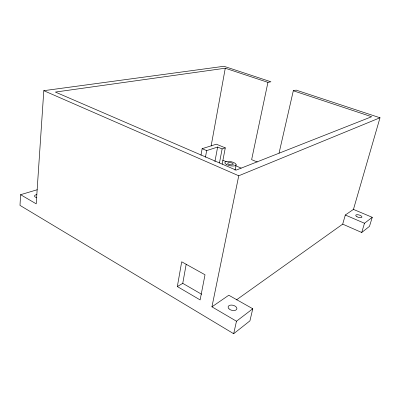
<?xml version="1.0" encoding="UTF-8"?>
<svg xmlns="http://www.w3.org/2000/svg" width="400" height="400" viewBox="0 0 400 400"><rect width="100%" height="100%" fill="white"/><g stroke="black" fill="none" stroke-linecap="round" stroke-linejoin="round"><path stroke-width="0.6" d="M37.225 189.745L20.595 194.69L20 205.385L233.67 333.715L249.92 320.865L252.775 308.76L228.79 295.23L211.94 306.835L236.485 321.225L252.775 308.76M279.055 153.125L293.31 90.765L371.63 116.725L236.115 170.135L55.395 92.075L225.275 68.215L267.94 82.355L270.9 81.78L223.935 66.285L43.8 90.68L36.21 203.84L20.595 194.69M177.34 286.56L181.695 261.795L205.015 274.77L200.12 299.91L177.34 286.56L182.755 283.345L186.165 264.335M200.98 155.27L202.14 148.685L216.39 144.195L225.29 147.875L222.15 164.235M205.465 157.205L206.65 150.6L217.63 147.055L222.12 148.925L225.29 147.875M211.125 146.015L225.275 68.215M214.91 161.645L217.63 147.055M219.46 162.955L222.12 148.925M235.01 170.19L236.12 164.68M211.94 306.835L238.745 175.775L380 117.775L353.45 209.4L345.3 215.015L342.695 224.135L236.395 299.92M267.94 82.355L251.63 159.65L257.27 161.99M233.67 333.715L236.485 321.225M342.695 224.135L361.715 232.49L364.485 223.26L372.245 217.32L353.45 209.4M372.245 217.32L369.5 226.335L361.715 232.49M293.31 90.765L296.135 90.11L380 117.775M202.14 148.685L206.65 150.6M222.77 160.24L226.215 161.715M235.975 165.885L241.14 168.095M345.3 215.015L364.485 223.26M43.8 90.68L238.745 175.775M182.755 283.345L201.62 294.27M36.875 197.62A3.75 1.61 2.4 0 1 34.5 196.06A3.75 1.61 2.4 0 1 36.765 194.635M228.89 164.285A2.87 1.04 11.2 0 0 233.29 164.24A2.87 1.04 11.2 0 0 229.255 162.525A2.87 1.04 11.2 0 0 228.89 164.285M226.45 164.49A5.735 2.075 11.2 0 0 235.915 165.19A5.735 2.075 11.2 0 0 229.065 161.415A5.735 2.075 11.2 0 0 226.45 164.49M229.045 308.91A4.495 2.615 14 0 0 236.6 309.48A4.495 2.615 14 0 0 231.895 305.08A4.495 2.615 14 0 0 229.045 308.91M356.965 216.71A3.205 1.22 16.7 0 0 361.91 217.12A3.205 1.22 16.7 0 0 357.66 214.71A3.205 1.22 16.7 0 0 356.965 216.71"/></g></svg>
